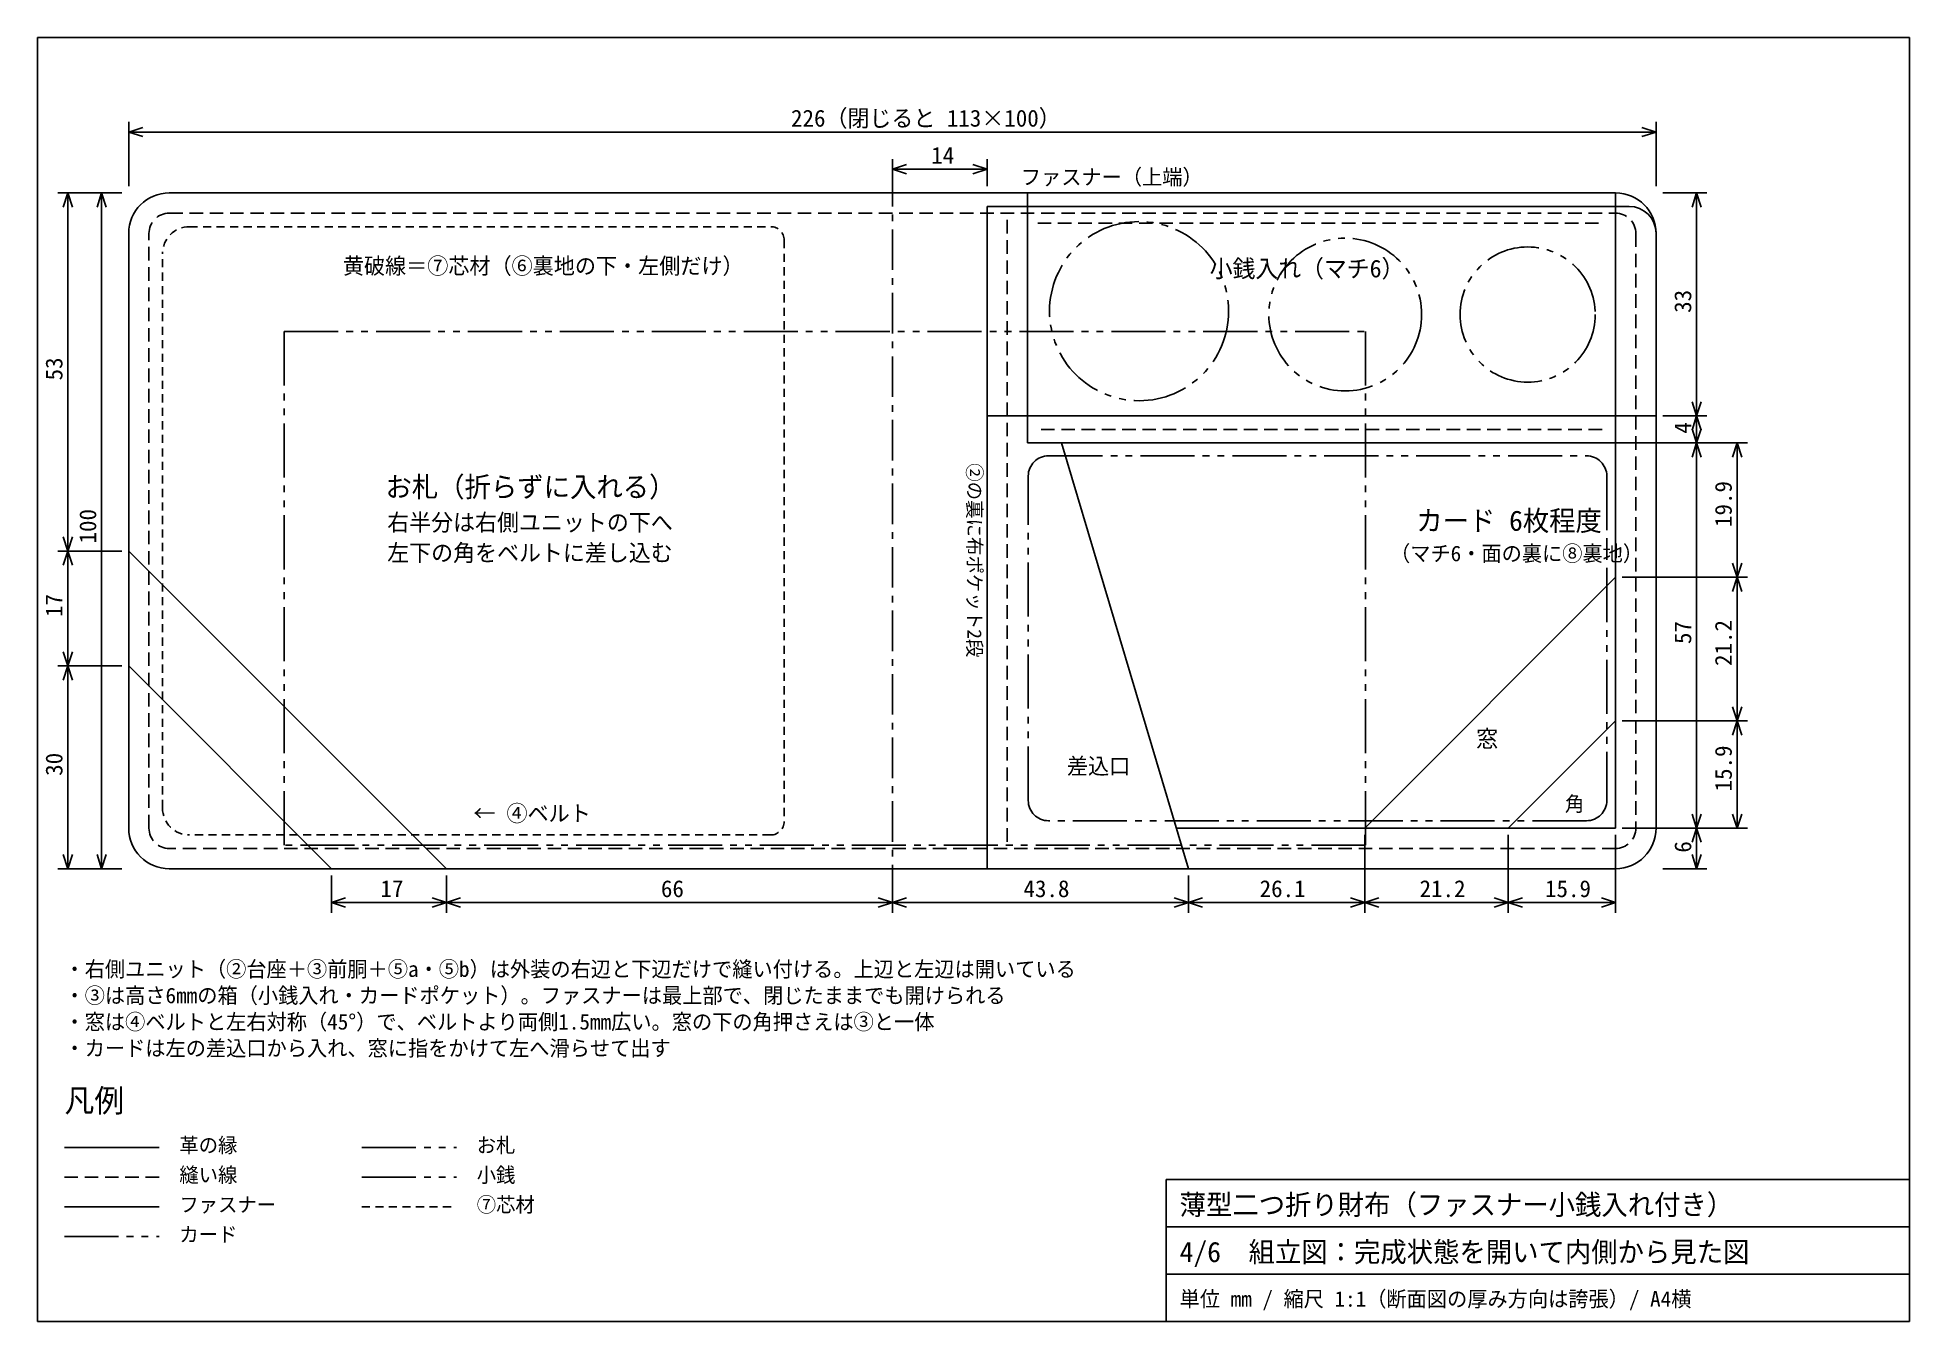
# Model space of a CAD drawing. Extents: x -138 to 138, y -95 to 95.
import ezdxf

# ---------------------------------------------------------------- set-up
doc = ezdxf.new("R2010")
doc.units = 0
for name, pattern in [('CENTER', [9.4, 6, -1.2, 1, -1.2]), ('DASHED', [3, 2, -1]), ('HIDDEN', [2, 1.2, -0.8]), ('PHANTOM', [13.6, 8, -1.2, 1, -1.2, 1, -1.2])]:
    doc.linetypes.add(name, pattern=pattern)
for name, color, linetype in [('お札', 6, 'PHANTOM'), ('カード', 5, 'PHANTOM'), ('ファスナー', 3, 'CONTINUOUS'), ('中心線', 4, 'CENTER'), ('切断線', 7, 'CONTINUOUS'), ('図枠', 7, 'CONTINUOUS'), ('寸法', 7, 'CONTINUOUS'), ('小銭', 2, 'PHANTOM'), ('文字', 7, 'CONTINUOUS'), ('縫い線', 1, 'DASHED'), ('芯材・裏地', 2, 'CONTINUOUS')]:
    doc.layers.add(name, color=color, linetype=linetype)

msp = doc.modelspace()

# ---------------------------------------------------------------- linework, layer by layer
at = {"layer": 'お札', "color": 6, "linetype": 'PHANTOM'}
for p, q in [((-102, 51.5), (58, 51.5)), ((-102, -24.5), (-102, 51.5)), ((58, 51.5), (58, -24.5)), ((58, -24.5), (-102, -24.5)), ((-90.5, -69.23), (-76.5, -69.23))]:
    msp.add_line(p, q, dxfattribs=at)
at = {"layer": 'カード', "color": 5, "linetype": 'PHANTOM'}
for p, q in [((11.1, 33.1), (90.7, 33.1)), ((8.1, -17.9), (8.1, 30.1)), ((93.7, 30.1), (93.7, -17.9)), ((90.7, -20.9), (11.1, -20.9)), ((-134.5, -82.43), (-120.5, -82.43))]:
    msp.add_line(p, q, dxfattribs=at)
for centre, start, end in [((11.1, 30.1), 90, 180), ((90.7, 30.1), 0, 90), ((11.1, -17.9), 180, 270), ((90.7, -17.9), 270, 0)]:
    msp.add_arc(centre, 3, start, end, dxfattribs=at)
at = {"layer": 'ファスナー', "color": 3, "linetype": 'CONTINUOUS'}
for p, q in [((8, 72), (95, 72)), ((8, 70), (8, 72)), ((95, 70), (8, 70)), ((95, 72), (95, 70)), ((-134.5, -78.03), (-120.5, -78.03))]:
    msp.add_line(p, q, dxfattribs=at)
at = {"layer": '中心線', "color": 4, "linetype": 'CENTER'}
msp.add_line((-12, 76), (-12, -32), dxfattribs=at)
at = {"layer": '切断線', "color": 7, "linetype": 'CONTINUOUS'}
for p, q in [((-119, 72), (95, 72)), ((2, 70), (97, 70)), ((2, 39), (2, 70)), ((8, 70), (8, 39)), ((95, 70), (95, 39)), ((-125, -22), (-125, 66)), ((101, 66), (101, -22)), ((101, 66), (101, 39)), ((2, 39), (2, -28)), ((8, 39), (2, 39)), ((8, 35), (8, 39)), ((8, 39), (95, 39)), ((101, 39), (95, 39)), ((95, 39), (95, 35)), ((13, 35), (8, 35)), ((31.789474, -28), (13, 35)), ((13, 35), (95, 35)), ((95, 35), (101, 35)), ((95, 35), (95, 15.12132)), ((101, 35), (101, -22)), ((-125, 19), (-78, -28)), ((-125, 2), (-125, 19)), ((95, 15.12132), (57.87868, -22)), ((95, -6.12132), (95, 15.12132)), ((-95, -28), (-125, 2)), ((79.12132, -22), (95, -6.12132)), ((95, -6.12132), (95, -22)), ((30, -22), (57.87868, -22)), ((57.87868, -22), (79.12132, -22)), ((79.12132, -22), (95, -22)), ((95, -28), (-119, -28)), ((-78, -28), (-95, -28)), ((95, -28), (31.789474, -28)), ((-134.5, -69.23), (-120.5, -69.23))]:
    msp.add_line(p, q, dxfattribs=at)
for centre, radius, start, end in [((-119, 66), 6, 90, 180), ((95, 66), 6, 0, 90), ((97, 66), 4, 0, 90), ((-119, -22), 6, 180, 270), ((95, -22), 6, 270, 0), ((95, -22), 6, 270, 0)]:
    msp.add_arc(centre, radius, start, end, dxfattribs=at)
at = {"layer": '図枠', "color": 7, "linetype": 'CONTINUOUS'}
for p, q in [((138.5, 95), (-138.5, 95)), ((-138.5, 95), (-138.5, -95)), ((138.5, -95), (138.5, 95)), ((28.5, -95), (28.5, -74)), ((28.5, -74), (138.5, -74)), ((28.5, -81), (138.5, -81)), ((28.5, -88), (138.5, -88)), ((-138.5, -95), (138.5, -95))]:
    msp.add_line(p, q, dxfattribs=at)
at = {"layer": '寸法', "color": 7, "linetype": 'CONTINUOUS'}
for p, q in [((-125, 73), (-125, 82.5)), ((-125, 81), (-122.907676, 81.679837)), ((-125, 81), (101, 81)), ((-125, 81), (-122.907676, 80.320163)), ((101, 81), (98.907676, 81.679837)), ((101, 81), (98.907676, 80.320163)), ((101, 73), (101, 82.5)), ((-12, 73), (-12, 77)), ((-12, 75.5), (-9.907676, 76.179837)), ((-12, 75.5), (2, 75.5)), ((-12, 75.5), (-9.907676, 74.820163)), ((2, 75.5), (-0.092324, 76.179837)), ((2, 75.5), (-0.092324, 74.820163)), ((2, 73), (2, 77)), ((-126, 72), (-135.5, 72)), ((-134, 72), (-134.679837, 69.907676)), ((-134, 72), (-134, 19)), ((-134, 72), (-133.320163, 69.907676)), ((-126, 72), (-130.5, 72)), ((-129, 72), (-129.679837, 69.907676)), ((-129, 72), (-129, -28)), ((-129, 72), (-128.320163, 69.907676)), ((102, 72), (108.5, 72)), ((107, 72), (106.320163, 69.907676)), ((107, 72), (107, 39)), ((107, 72), (107.679837, 69.907676)), ((102, 39), (108.5, 39)), ((102, 39), (108.5, 39)), ((107, 39), (106.320163, 41.092324)), ((107, 39), (106.320163, 36.907676)), ((107, 39), (107.679837, 41.092324)), ((107, 39), (107, 35)), ((107, 39), (107.679837, 36.907676)), ((107, 35), (106.320163, 37.092324)), ((107, 35), (107.679837, 37.092324)), ((96, 35), (114.5, 35)), ((102, 35), (108.5, 35)), ((102, 35), (108.5, 35)), ((107, 35), (106.320163, 32.907676)), ((107, 35), (107, -22)), ((107, 35), (107.679837, 32.907676)), ((113, 35), (112.320163, 32.907676)), ((113, 35), (113, 15.12132)), ((113, 35), (113.679837, 32.907676)), ((-134, 19), (-134.679837, 21.092324)), ((-134, 19), (-133.320163, 21.092324)), ((-126, 19), (-135.5, 19)), ((-126, 19), (-135.5, 19)), ((-134, 19), (-134.679837, 16.907676)), ((-134, 19), (-134, 2)), ((-134, 19), (-133.320163, 16.907676)), ((113, 15.12132), (112.320163, 17.213645)), ((113, 15.12132), (113.679837, 17.213645)), ((96, 15.12132), (114.5, 15.12132)), ((96, 15.12132), (114.5, 15.12132)), ((113, 15.12132), (112.320163, 13.028996)), ((113, 15.12132), (113, -6.12132)), ((113, 15.12132), (113.679837, 13.028996)), ((-134, 2), (-134.679837, 4.092324)), ((-134, 2), (-133.320163, 4.092324)), ((-126, 2), (-135.5, 2)), ((-126, 2), (-135.5, 2)), ((-134, 2), (-134.679837, -0.092324)), ((-134, 2), (-134, -28)), ((-134, 2), (-133.320163, -0.092324)), ((113, -6.12132), (112.320163, -4.028996)), ((113, -6.12132), (113.679837, -4.028996)), ((96, -6.12132), (114.5, -6.12132)), ((96, -6.12132), (114.5, -6.12132)), ((113, -6.12132), (112.320163, -8.213645)), ((113, -6.12132), (113, -22)), ((113, -6.12132), (113.679837, -8.213645)), ((96, -22), (114.5, -22)), ((102, -22), (108.5, -22)), ((102, -22), (108.5, -22)), ((107, -22), (106.320163, -19.907676)), ((107, -22), (106.320163, -24.092324)), ((107, -22), (107.679837, -19.907676)), ((107, -22), (107, -28)), ((107, -22), (107.679837, -24.092324)), ((113, -22), (112.320163, -19.907676)), ((113, -22), (113.679837, -19.907676)), ((57.87868, -23), (57.87868, -34.5)), ((57.87868, -23), (57.87868, -34.5)), ((79.12132, -23), (79.12132, -34.5)), ((79.12132, -23), (79.12132, -34.5)), ((95, -23), (95, -34.5)), ((-134, -28), (-134.679837, -25.907676)), ((-134, -28), (-133.320163, -25.907676)), ((-129, -28), (-129.679837, -25.907676)), ((-129, -28), (-128.320163, -25.907676)), ((107, -28), (106.320163, -25.907676)), ((107, -28), (107.679837, -25.907676)), ((-126, -28), (-135.5, -28)), ((-126, -28), (-130.5, -28)), ((-95, -29), (-95, -34.5)), ((-78, -29), (-78, -34.5)), ((-78, -29), (-78, -34.5)), ((-12, -29), (-12, -34.5)), ((-12, -29), (-12, -34.5)), ((31.789474, -29), (31.789474, -34.5)), ((31.789474, -29), (31.789474, -34.5)), ((102, -28), (108.5, -28)), ((-95, -33), (-92.907676, -32.320163)), ((-95, -33), (-78, -33)), ((-95, -33), (-92.907676, -33.679837)), ((-78, -33), (-80.092324, -32.320163)), ((-78, -33), (-80.092324, -33.679837)), ((-78, -33), (-75.907676, -32.320163)), ((-78, -33), (-12, -33)), ((-78, -33), (-75.907676, -33.679837)), ((-12, -33), (-14.092324, -32.320163)), ((-12, -33), (-14.092324, -33.679837)), ((-12, -33), (-9.907676, -32.320163)), ((-12, -33), (31.789474, -33)), ((-12, -33), (-9.907676, -33.679837)), ((31.789474, -33), (29.697149, -32.320163)), ((31.789474, -33), (29.697149, -33.679837)), ((31.789474, -33), (33.881798, -32.320163)), ((31.789474, -33), (57.87868, -33)), ((31.789474, -33), (33.881798, -33.679837)), ((57.87868, -33), (55.786355, -32.320163)), ((57.87868, -33), (55.786355, -33.679837)), ((57.87868, -33), (59.971004, -32.320163)), ((57.87868, -33), (79.12132, -33)), ((57.87868, -33), (59.971004, -33.679837)), ((79.12132, -33), (77.028996, -32.320163)), ((79.12132, -33), (77.028996, -33.679837)), ((79.12132, -33), (81.213645, -32.320163)), ((79.12132, -33), (95, -33)), ((79.12132, -33), (81.213645, -33.679837)), ((95, -33), (92.907676, -32.320163)), ((95, -33), (92.907676, -33.679837))]:
    msp.add_line(p, q, dxfattribs=at)
at = {"layer": '小銭', "color": 2, "linetype": 'PHANTOM'}
msp.add_line((-90.5, -73.63), (-76.5, -73.63), dxfattribs=at)
for centre, radius in [((24.5, 54.5), 13.25), ((55, 54), 11.3), ((82, 54), 10)]:
    msp.add_circle(centre, radius, dxfattribs=at)
at = {"layer": '縫い線', "color": 1, "linetype": 'DASHED'}
for p, q in [((-119, 69), (95, 69)), ((5, 68), (5, -25)), ((9.5, 67.5), (93.5, 67.5)), ((-122, -22), (-122, 66)), ((98, 66), (98, -22)), ((10, 37), (93, 37)), ((95, -25), (-119, -25)), ((-134.5, -73.63), (-120.5, -73.63))]:
    msp.add_line(p, q, dxfattribs=at)
for centre, start, end in [((-119, 66), 90, 180), ((95, 66), 0, 90), ((-119, -22), 180, 270), ((95, -22), 270, 0)]:
    msp.add_arc(centre, 3, start, end, dxfattribs=at)
at = {"layer": '芯材・裏地', "color": 2, "linetype": 'HIDDEN'}
for p, q in [((-116, 67), (-30, 67)), ((-28, 65), (-28, -21)), ((-120, -19), (-120, 63)), ((-30, -23), (-116, -23)), ((-90.5, -78.03), (-76.5, -78.03))]:
    msp.add_line(p, q, dxfattribs=at)
for centre, radius, start, end in [((-116, 63), 4, 90, 180), ((-30, 65), 2, 0, 90), ((-116, -19), 4, 180, 270), ((-30, -21), 2, 270, 0)]:
    msp.add_arc(centre, radius, start, end, dxfattribs=at)

# ---------------------------------------------------------------- texts
at = {"layer": '寸法', "color": 7}
for s, p in [('226（閉じると 113×100）', (-27, 81.8)), ('14', (-6.25, 76.3)), ('17', (-87.75, -32.2)), ('66', (-46.25, -32.2)), ('43.8', (7.394737, -32.2)), ('26.1', (42.334077, -32.2)), ('21.2', (66, -32.2)), ('15.9', (84.56066, -32.2))]:
    msp.add_text(s, height=2.5, dxfattribs=at).set_placement(p)
for s, p in [('33', (106.2, 54.25)), ('53', (-134.8, 44.25)), ('4', (106.2, 36.375)), ('19.9', (112.2, 22.56066)), ('100', (-129.8, 20.125)), ('17', (-134.8, 9.25)), ('57', (106.2, 5.25)), ('21.2', (112.2, 2)), ('30', (-134.8, -14.25)), ('15.9', (112.2, -16.56066)), ('6', (106.2, -25.625))]:
    msp.add_text(s, height=2.5, rotation=90, dxfattribs=at).set_placement(p)
at = {"layer": '文字', "color": 7}
for s, height, p in [('ファスナー（上端）', 2.3, (7, 73.2)), ('黄破線＝⑦芯材（⑥裏地の下・左側だけ）', 2.4, (-93.3, 60)), ('小銭入れ（マチ6）', 2.6, (34.95, 59.5)), ('お札（折らずに入れる）', 3, (-87, 27)), ('カード 6枚程度', 3, (65.5, 22)), ('右半分は右側ユニットの下へ', 2.5, (-86.75, 22)), ('左下の角をベルトに差し込む', 2.5, (-86.75, 17.5)), ('（マチ6・面の裏に⑧裏地）', 2.3, (61.625, 17.5)), ('窓', 2.5, (74.37868, -10)), ('差込口', 2.4, (13.824561, -14)), ('← ④ベルト', 2.4, (-74, -21)), ('角', 2.2, (87.5, -19.5)), ('・右側ユニット（②台座＋③前胴＋⑤a・⑤b）は外装の右辺と下辺だけで縫い付ける。上辺と左辺は開いている', 2.3, (-134.5, -44)), ('・③は高さ6mmの箱（小銭入れ・カードポケット）。ファスナーは最上部で、閉じたままでも開けられる', 2.3, (-134.5, -47.9)), ('・窓は④ベルトと左右対称（45°）で、ベルトより両側1.5mm広い。窓の下の角押さえは③と一体', 2.3, (-134.5, -51.8)), ('・カードは左の差込口から入れ、窓に指をかけて左へ滑らせて出す', 2.3, (-134.5, -55.7)), ('凡例', 3.4, (-134.5, -64)), ('革の縁', 2.2, (-117.5, -70)), ('お札', 2.2, (-73.5, -70)), ('縫い線', 2.2, (-117.5, -74.4)), ('小銭', 2.2, (-73.5, -74.4)), ('ファスナー', 2.2, (-117.5, -78.8)), ('⑦芯材', 2.2, (-73.5, -78.8)), ('薄型二つ折り財布（ファスナー小銭入れ付き）', 3, (30.5, -79.2)), ('カード', 2.2, (-117.5, -83.2)), ('4/6  組立図：完成状態を開いて内側から見た図', 3, (30.5, -86.2)), ('単位 mm / 縮尺 1:1（断面図の厚み方向は誇張）/ A4横', 2.3, (30.5, -92.8))]:
    msp.add_text(s, height=height, dxfattribs=at).set_placement(p)
msp.add_text('②の裏に布ポケット2段', height=2.1, rotation=-90, dxfattribs=at).set_placement((-0.9, 32))

doc.saveas('drawing.dxf')
